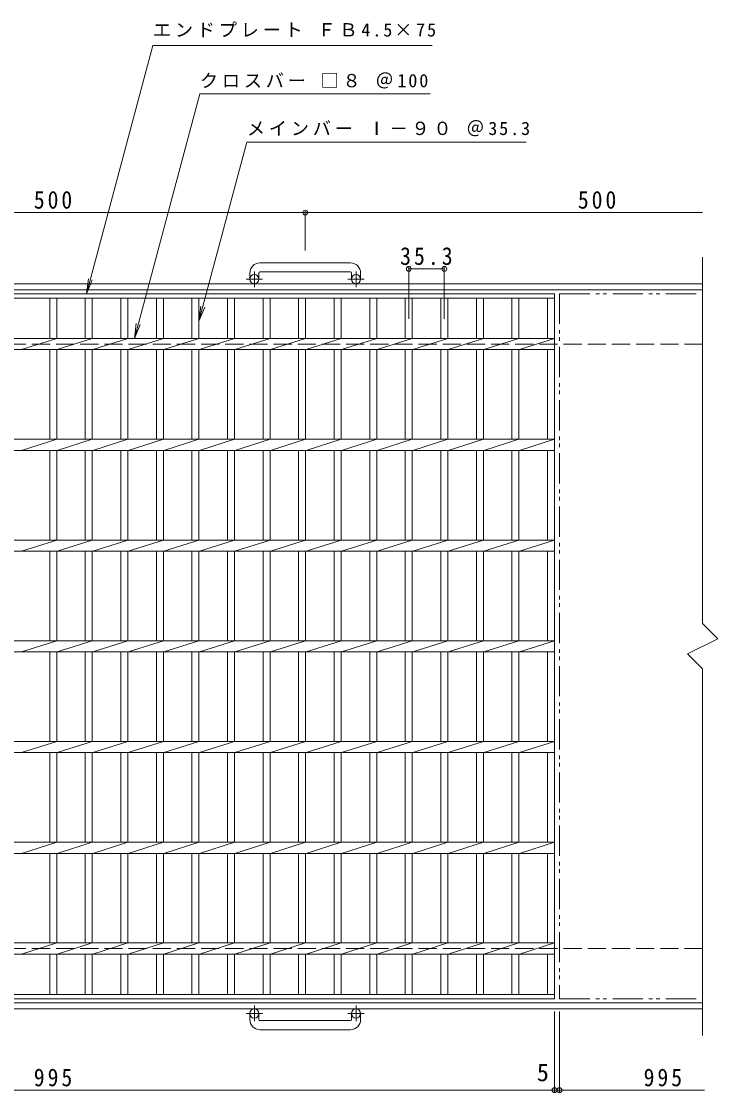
# Model space of a CAD drawing. Units: millimetres, scale not verified. Extents: x -971 to 1034, y -824 to 816.
# Drawn here: x -451 to 234, y -247 to 816 of the extents above; entities that cross this region are included whole.
import ezdxf
from ezdxf.enums import TextEntityAlignment as Align

# ---------------------------------------------------------------- set-up
doc = ezdxf.new("R2010")
doc.units = ezdxf.units.MM
doc.header["$LTSCALE"] = 6
doc.header["$PDMODE"] = 32
doc.header["$PDSIZE"] = 4.8
for name, pattern in [('CHAIN1', [8, 5, -1, 1, -1]), ('DASHED3', [4, 3, -1]), ('DOUBLE_CHAIN1', [8.8, 5, -1, 0.6, -0.6, 0.6, -1])]:
    doc.linetypes.add(name, pattern=pattern)
for name, color, linetype, lineweight in [('B-1_ピット', 2, 'Continuous', 9), ('B-2_蓋', 3, 'Continuous', 9), ('B-4_寸法', 7, 'Continuous', 9)]:
    doc.layers.add(name, color=color, linetype=linetype, lineweight=lineweight)
doc.styles.add('ＭＳ ゴシック', font='')
doc.styles.get('ＭＳ ゴシック').set_extended_font_data('MS Gothic')

msp = doc.modelspace()

# ---------------------------------------------------------------- linework, layer by layer
at = {"layer": 'B-1_ピット'}
for p, q in [((-123.964, 576.165), (-213.964, 576.165)), ((-223.964, 560.065), (-223.964, 566.165)), ((-214.964, 566.165), (-214.964, 560.065)), ((-213.964, 567.165), (-123.964, 567.165)), ((-122.964, 566.165), (-122.964, 560.065)), ((-113.964, 566.165), (-113.964, 560.065)), ((225.63, 555.565), (-918.964, 555.565)), ((225.63, 549.565), (-918.964, 549.565)), ((225.63, -158.435), (-918.964, -158.435)), ((225.63, -164.435), (-918.964, -164.435)), ((-223.964, -175.036), (-223.964, -168.936)), ((-214.964, -175.036), (-214.964, -168.936)), ((-122.964, -175.036), (-122.964, -168.936)), ((-113.964, -175.036), (-113.964, -168.936)), ((-213.964, -176.036), (-123.964, -176.036)), ((-123.964, -185.036), (-213.964, -185.036))]:
    msp.add_line(p, q, dxfattribs=at)
at = {"layer": 'B-1_ピット', "linetype": 'CHAIN1'}
for p, q in [((-219.464, 551.957), (-219.464, 567.555)), ((-118.464, 551.957), (-118.464, 567.555)), ((-211.301, 560.065), (-227.708, 560.065)), ((-110.301, 560.065), (-126.709, 560.065)), ((-211.301, -168.936), (-227.708, -168.936)), ((-219.464, -160.828), (-219.464, -176.426)), ((-110.301, -168.936), (-126.709, -168.936)), ((-118.464, -160.828), (-118.464, -176.426))]:
    msp.add_line(p, q, dxfattribs=at)
at = {"layer": 'B-1_ピット', "linetype": 'DASHED3'}
for p, q in [((225.63, 495.565), (-918.964, 495.565)), ((225.63, -104.435), (-918.964, -104.435))]:
    msp.add_line(p, q, dxfattribs=at)
at = {"layer": 'B-1_ピット'}
for centre in [(-219.464, 560.065), (-118.464, 560.065), (-219.464, -168.936), (-118.464, -168.936)]:
    msp.add_circle(centre, 4.5, dxfattribs=at)
for centre, radius, start, end in [((-213.964, 566.165), 10, 90, 180), ((-123.964, 566.165), 10, 0, 90), ((-213.964, 566.165), 1, 90, 180), ((-123.964, 566.165), 1, 0, 90), ((-213.964, -175.036), 10, 180, 270), ((-213.964, -175.036), 1, 180, 270), ((-123.964, -175.036), 10, 270, 0), ((-123.964, -175.036), 1, 270, 0)]:
    msp.add_arc(centre, radius, start, end, dxfattribs=at)
at = {"layer": 'B-2_蓋'}
for p, q in [((225.63, 218.065), (225.63, 581.968)), ((-916.464, 545.565), (78.536, 545.565)), ((78.536, 545.565), (78.536, -154.436)), ((-916.464, 541.065), (78.536, 541.065)), ((-422.664, 541.065), (-422.664, 501.065)), ((-415.664, 541.065), (-415.664, 501.065)), ((-387.364, 541.065), (-387.364, 501.065)), ((-380.364, 541.065), (-380.364, 501.065)), ((-352.064, 541.065), (-352.064, 501.065)), ((-345.064, 541.065), (-345.064, 501.065)), ((-316.764, 541.065), (-316.764, 501.065)), ((-309.764, 541.065), (-309.764, 501.065)), ((-281.464, 541.065), (-281.464, 501.065)), ((-274.464, 541.065), (-274.464, 501.065)), ((-246.164, 541.065), (-246.164, 501.065)), ((-239.164, 541.065), (-239.164, 501.065)), ((-210.864, 541.065), (-210.864, 501.065)), ((-203.864, 541.065), (-203.864, 501.065)), ((-175.565, 541.065), (-175.565, 501.065)), ((-168.565, 541.065), (-168.565, 501.065)), ((-140.265, 541.065), (-140.265, 501.065)), ((-133.264, 541.065), (-133.264, 501.065)), ((-104.964, 541.065), (-104.964, 501.065)), ((-97.964, 541.065), (-97.964, 501.065)), ((-69.664, 541.065), (-69.664, 501.065)), ((-62.664, 541.065), (-62.664, 501.065)), ((-34.364, 541.065), (-34.364, 501.065)), ((-27.364, 541.065), (-27.364, 501.065)), ((0.935, 541.065), (0.935, 501.065)), ((7.936, 541.065), (7.936, 501.065)), ((36.235, 541.065), (36.235, 501.065)), ((43.236, 541.065), (43.236, 501.065)), ((71.536, 541.065), (71.536, 501.065)), ((-916.464, 501.065), (78.536, 501.065)), ((-450.564, 490.066), (-415.664, 501.065)), ((-415.264, 490.066), (-380.364, 501.065)), ((-379.964, 490.066), (-345.064, 501.065)), ((-344.664, 490.066), (-309.764, 501.065)), ((-309.364, 490.066), (-274.464, 501.065)), ((-274.064, 490.066), (-239.164, 501.065)), ((-238.764, 490.066), (-203.864, 501.065)), ((-203.464, 490.066), (-168.565, 501.065)), ((-168.164, 490.066), (-133.264, 501.065)), ((-132.864, 490.066), (-97.964, 501.065)), ((-97.564, 490.066), (-62.664, 501.065)), ((-62.264, 490.066), (-27.364, 501.065)), ((-26.965, 490.066), (7.936, 501.065)), ((8.336, 490.066), (43.235, 501.065)), ((43.636, 490.066), (78.535, 501.065)), ((-916.464, 490.066), (78.536, 490.066)), ((-422.664, 490.066), (-422.664, 401.065)), ((-415.664, 490.066), (-415.664, 401.065)), ((-387.364, 490.066), (-387.364, 401.065)), ((-380.364, 490.066), (-380.364, 401.065)), ((-352.064, 490.066), (-352.064, 401.065)), ((-345.064, 490.066), (-345.064, 401.065)), ((-316.764, 490.066), (-316.764, 401.065)), ((-309.764, 490.066), (-309.764, 401.065)), ((-281.464, 490.066), (-281.464, 401.065)), ((-274.464, 490.066), (-274.464, 401.065)), ((-246.164, 490.066), (-246.164, 401.065)), ((-239.164, 490.066), (-239.164, 401.065)), ((-210.864, 490.066), (-210.864, 401.065)), ((-203.864, 490.066), (-203.864, 401.065)), ((-175.565, 490.066), (-175.565, 401.065)), ((-168.565, 490.066), (-168.565, 401.065)), ((-140.265, 490.066), (-140.265, 401.065)), ((-133.264, 490.066), (-133.264, 401.065)), ((-104.964, 490.066), (-104.964, 401.065)), ((-97.964, 490.066), (-97.964, 401.065)), ((-69.664, 490.066), (-69.664, 401.065)), ((-62.664, 490.066), (-62.664, 401.065)), ((-34.364, 490.066), (-34.364, 401.065)), ((-27.364, 490.066), (-27.364, 401.065)), ((0.935, 490.066), (0.935, 401.065)), ((7.936, 490.066), (7.936, 401.065)), ((36.235, 490.066), (36.235, 401.065)), ((43.236, 490.066), (43.236, 401.065)), ((71.536, 490.066), (71.536, 401.065)), ((-916.464, 401.065), (78.536, 401.065)), ((-450.564, 390.066), (-415.664, 401.065)), ((-415.264, 390.066), (-380.364, 401.065)), ((-379.964, 390.066), (-345.064, 401.065)), ((-344.664, 390.066), (-309.764, 401.065)), ((-309.364, 390.066), (-274.464, 401.065)), ((-274.064, 390.066), (-239.164, 401.065)), ((-238.764, 390.066), (-203.864, 401.065)), ((-203.464, 390.066), (-168.565, 401.065)), ((-168.164, 390.066), (-133.264, 401.065)), ((-132.864, 390.066), (-97.964, 401.065)), ((-97.564, 390.066), (-62.664, 401.065)), ((-62.264, 390.066), (-27.364, 401.065)), ((-26.965, 390.066), (7.936, 401.065)), ((8.336, 390.066), (43.235, 401.065)), ((43.636, 390.066), (78.535, 401.065)), ((-916.464, 390.066), (78.536, 390.066)), ((-422.664, 390.066), (-422.664, 301.065)), ((-415.664, 390.066), (-415.664, 301.065)), ((-387.364, 390.066), (-387.364, 301.065)), ((-380.364, 390.066), (-380.364, 301.065)), ((-352.064, 390.066), (-352.064, 301.065)), ((-345.064, 390.066), (-345.064, 301.065)), ((-316.764, 390.066), (-316.764, 301.065)), ((-309.764, 390.066), (-309.764, 301.065)), ((-281.464, 390.066), (-281.464, 301.065)), ((-274.464, 390.066), (-274.464, 301.065)), ((-246.164, 390.066), (-246.164, 301.065)), ((-239.164, 390.066), (-239.164, 301.065)), ((-210.864, 390.066), (-210.864, 301.065)), ((-203.864, 390.066), (-203.864, 301.065)), ((-175.565, 390.066), (-175.565, 301.065)), ((-168.565, 390.066), (-168.565, 301.065)), ((-140.265, 390.066), (-140.265, 301.065)), ((-133.264, 390.066), (-133.264, 301.065)), ((-104.964, 390.066), (-104.964, 301.065)), ((-97.964, 390.066), (-97.964, 301.065)), ((-69.664, 390.066), (-69.664, 301.065)), ((-62.664, 390.066), (-62.664, 301.065)), ((-34.364, 390.066), (-34.364, 301.065)), ((-27.364, 390.066), (-27.364, 301.065)), ((0.935, 390.066), (0.935, 301.065)), ((7.936, 390.066), (7.936, 301.065)), ((36.235, 390.066), (36.235, 301.065)), ((43.236, 390.066), (43.236, 301.065)), ((71.536, 390.066), (71.536, 301.065)), ((-916.464, 301.065), (78.536, 301.065)), ((-450.564, 290.065), (-415.664, 301.065)), ((-415.264, 290.065), (-380.364, 301.065)), ((-379.964, 290.065), (-345.064, 301.065)), ((-344.664, 290.065), (-309.764, 301.065)), ((-309.364, 290.065), (-274.464, 301.065)), ((-274.064, 290.065), (-239.164, 301.065)), ((-238.764, 290.065), (-203.864, 301.065)), ((-203.464, 290.065), (-168.565, 301.065)), ((-168.164, 290.065), (-133.264, 301.065)), ((-132.864, 290.065), (-97.964, 301.065)), ((-97.564, 290.065), (-62.664, 301.065)), ((-62.264, 290.065), (-27.364, 301.065)), ((-26.965, 290.065), (7.936, 301.065)), ((8.336, 290.065), (43.235, 301.065)), ((43.636, 290.065), (78.535, 301.065)), ((-916.464, 290.064), (78.536, 290.064)), ((-422.664, 290.064), (-422.664, 201.064)), ((-415.664, 290.064), (-415.664, 201.064)), ((-387.364, 290.064), (-387.364, 201.064)), ((-380.364, 290.064), (-380.364, 201.064)), ((-352.064, 290.064), (-352.064, 201.064)), ((-345.064, 290.064), (-345.064, 201.064)), ((-316.764, 290.064), (-316.764, 201.064)), ((-309.764, 290.064), (-309.764, 201.064)), ((-281.464, 290.064), (-281.464, 201.064)), ((-274.464, 290.064), (-274.464, 201.064)), ((-246.164, 290.064), (-246.164, 201.064)), ((-239.164, 290.064), (-239.164, 201.064)), ((-210.864, 290.064), (-210.864, 201.064)), ((-203.864, 290.064), (-203.864, 201.064)), ((-175.565, 290.064), (-175.565, 201.064)), ((-168.565, 290.064), (-168.565, 201.064)), ((-140.265, 290.064), (-140.265, 201.064)), ((-133.264, 290.064), (-133.264, 201.064)), ((-104.964, 290.064), (-104.964, 201.064)), ((-97.964, 290.064), (-97.964, 201.064)), ((-69.664, 290.064), (-69.664, 201.064)), ((-62.664, 290.064), (-62.664, 201.064)), ((-34.364, 290.064), (-34.364, 201.064)), ((-27.364, 290.064), (-27.364, 201.064)), ((0.935, 290.064), (0.935, 201.064)), ((7.936, 290.064), (7.936, 201.064)), ((36.235, 290.064), (36.235, 201.064)), ((43.236, 290.064), (43.236, 201.064)), ((71.536, 290.064), (71.536, 201.064)), ((-916.464, 201.064), (78.536, 201.064)), ((-450.564, 190.065), (-415.664, 201.065)), ((-415.264, 190.065), (-380.364, 201.065)), ((-379.964, 190.065), (-345.064, 201.065)), ((-344.664, 190.065), (-309.764, 201.065)), ((-309.364, 190.065), (-274.464, 201.065)), ((-274.064, 190.065), (-239.164, 201.065)), ((-238.764, 190.065), (-203.864, 201.065)), ((-203.464, 190.065), (-168.565, 201.065)), ((-168.164, 190.065), (-133.264, 201.065)), ((-132.864, 190.065), (-97.964, 201.065)), ((-97.564, 190.065), (-62.664, 201.065)), ((-62.264, 190.065), (-27.364, 201.065)), ((-26.965, 190.065), (7.936, 201.065)), ((8.336, 190.065), (43.235, 201.065)), ((43.636, 190.065), (78.535, 201.065)), ((-916.464, 190.065), (78.536, 190.065)), ((-422.664, 190.065), (-422.664, 101.065)), ((-415.664, 190.065), (-415.664, 101.065)), ((-387.364, 190.065), (-387.364, 101.065)), ((-380.364, 190.065), (-380.364, 101.065)), ((-352.064, 190.065), (-352.064, 101.065)), ((-345.064, 190.065), (-345.064, 101.065)), ((-316.764, 190.065), (-316.764, 101.065)), ((-309.764, 190.065), (-309.764, 101.065)), ((-281.464, 190.065), (-281.464, 101.065)), ((-274.464, 190.065), (-274.464, 101.065)), ((-246.164, 190.065), (-246.164, 101.065)), ((-239.164, 190.065), (-239.164, 101.065)), ((-210.864, 190.065), (-210.864, 101.065)), ((-203.864, 190.065), (-203.864, 101.065)), ((-175.565, 190.065), (-175.565, 101.065)), ((-168.565, 190.065), (-168.565, 101.065)), ((-140.265, 190.065), (-140.265, 101.065)), ((-133.264, 190.065), (-133.264, 101.065)), ((-104.964, 190.065), (-104.964, 101.065)), ((-97.964, 190.065), (-97.964, 101.065)), ((-69.664, 190.065), (-69.664, 101.065)), ((-62.664, 190.065), (-62.664, 101.065)), ((-34.364, 190.065), (-34.364, 101.065)), ((-27.364, 190.065), (-27.364, 101.065)), ((0.935, 190.065), (0.935, 101.065)), ((7.936, 190.065), (7.936, 101.065)), ((36.235, 190.065), (36.235, 101.065)), ((43.236, 190.065), (43.236, 101.065)), ((71.536, 190.065), (71.536, 101.065)), ((225.63, -190.838), (225.63, 173.065)), ((-916.464, 101.065), (78.536, 101.065)), ((-450.564, 90.065), (-415.664, 101.065)), ((-415.264, 90.065), (-380.364, 101.065)), ((-379.964, 90.065), (-345.064, 101.065)), ((-344.664, 90.065), (-309.764, 101.065)), ((-309.364, 90.065), (-274.464, 101.065)), ((-274.064, 90.065), (-239.164, 101.065)), ((-238.764, 90.065), (-203.864, 101.065)), ((-203.464, 90.065), (-168.565, 101.065)), ((-168.164, 90.065), (-133.264, 101.065)), ((-132.864, 90.065), (-97.964, 101.065)), ((-97.564, 90.065), (-62.664, 101.065)), ((-62.264, 90.065), (-27.364, 101.065)), ((-26.965, 90.065), (7.936, 101.065)), ((8.336, 90.065), (43.235, 101.065)), ((43.636, 90.065), (78.535, 101.065)), ((-916.464, 90.065), (78.536, 90.065)), ((-422.664, 90.065), (-422.664, 1.065)), ((-415.664, 90.065), (-415.664, 1.065)), ((-387.364, 90.065), (-387.364, 1.065)), ((-380.364, 90.065), (-380.364, 1.065)), ((-352.064, 90.065), (-352.064, 1.065)), ((-345.064, 90.065), (-345.064, 1.065)), ((-316.764, 90.065), (-316.764, 1.065)), ((-309.764, 90.065), (-309.764, 1.065)), ((-281.464, 90.065), (-281.464, 1.065)), ((-274.464, 90.065), (-274.464, 1.065)), ((-246.164, 90.065), (-246.164, 1.065)), ((-239.164, 90.065), (-239.164, 1.065)), ((-210.864, 90.065), (-210.864, 1.065)), ((-203.864, 90.065), (-203.864, 1.065)), ((-175.565, 90.065), (-175.565, 1.065)), ((-168.565, 90.065), (-168.565, 1.065)), ((-140.265, 90.065), (-140.265, 1.065)), ((-133.264, 90.065), (-133.264, 1.065)), ((-104.964, 90.065), (-104.964, 1.065)), ((-97.964, 90.065), (-97.964, 1.065)), ((-69.664, 90.065), (-69.664, 1.065)), ((-62.664, 90.065), (-62.664, 1.065)), ((-34.364, 90.065), (-34.364, 1.065)), ((-27.364, 90.065), (-27.364, 1.065)), ((0.935, 90.065), (0.935, 1.065)), ((7.936, 90.065), (7.936, 1.065)), ((36.235, 90.065), (36.235, 1.065)), ((43.236, 90.065), (43.236, 1.065)), ((71.536, 90.065), (71.536, 1.065)), ((-916.464, 1.065), (78.536, 1.065)), ((-450.564, -9.935), (-415.664, 1.065)), ((-415.264, -9.935), (-380.364, 1.065)), ((-379.964, -9.935), (-345.064, 1.065)), ((-344.664, -9.935), (-309.764, 1.065)), ((-309.364, -9.935), (-274.464, 1.065)), ((-274.064, -9.935), (-239.164, 1.065)), ((-238.764, -9.935), (-203.864, 1.065)), ((-203.464, -9.935), (-168.565, 1.065)), ((-168.164, -9.935), (-133.264, 1.065)), ((-132.864, -9.935), (-97.964, 1.065)), ((-97.564, -9.935), (-62.664, 1.065)), ((-62.264, -9.935), (-27.364, 1.065)), ((-26.965, -9.935), (7.936, 1.065)), ((8.336, -9.935), (43.235, 1.065)), ((43.636, -9.935), (78.535, 1.065)), ((-916.464, -9.935), (78.536, -9.935)), ((-422.664, -9.935), (-422.664, -98.935)), ((-415.664, -9.935), (-415.664, -98.935)), ((-387.364, -9.935), (-387.364, -98.935)), ((-380.364, -9.935), (-380.364, -98.935)), ((-352.064, -9.935), (-352.064, -98.935)), ((-345.064, -9.935), (-345.064, -98.935)), ((-316.764, -9.935), (-316.764, -98.935)), ((-309.764, -9.935), (-309.764, -98.935)), ((-281.464, -9.935), (-281.464, -98.935)), ((-274.464, -9.935), (-274.464, -98.935)), ((-246.164, -9.935), (-246.164, -98.935)), ((-239.164, -9.935), (-239.164, -98.935)), ((-210.864, -9.935), (-210.864, -98.935)), ((-203.864, -9.935), (-203.864, -98.935)), ((-175.565, -9.935), (-175.565, -98.935)), ((-168.565, -9.935), (-168.565, -98.935)), ((-140.265, -9.935), (-140.265, -98.935)), ((-133.264, -9.935), (-133.264, -98.935)), ((-104.964, -9.935), (-104.964, -98.935)), ((-97.964, -9.935), (-97.964, -98.935)), ((-69.664, -9.935), (-69.664, -98.935)), ((-62.664, -9.935), (-62.664, -98.935)), ((-34.364, -9.935), (-34.364, -98.935)), ((-27.364, -9.935), (-27.364, -98.935)), ((0.935, -9.935), (0.935, -98.935)), ((7.936, -9.935), (7.936, -98.935)), ((36.235, -9.935), (36.235, -98.935)), ((43.236, -9.935), (43.236, -98.935)), ((71.536, -9.935), (71.536, -98.935)), ((-916.464, -98.935), (78.536, -98.935)), ((-450.564, -109.935), (-415.664, -98.935)), ((-415.264, -109.935), (-380.364, -98.935)), ((-379.964, -109.935), (-345.064, -98.935)), ((-344.664, -109.935), (-309.764, -98.935)), ((-309.364, -109.935), (-274.464, -98.935)), ((-274.064, -109.935), (-239.164, -98.935)), ((-238.764, -109.935), (-203.864, -98.935)), ((-203.464, -109.935), (-168.565, -98.935)), ((-168.164, -109.935), (-133.264, -98.935)), ((-132.864, -109.935), (-97.964, -98.935)), ((-97.564, -109.935), (-62.664, -98.935)), ((-62.264, -109.935), (-27.364, -98.935)), ((-26.965, -109.935), (7.936, -98.935)), ((8.336, -109.935), (43.235, -98.935)), ((43.636, -109.935), (78.535, -98.935)), ((-916.464, -109.935), (78.536, -109.935)), ((-422.664, -109.935), (-422.664, -149.936)), ((-415.664, -109.935), (-415.664, -149.936)), ((-387.364, -109.935), (-387.364, -149.936)), ((-380.364, -109.935), (-380.364, -149.936)), ((-352.064, -109.935), (-352.064, -149.936)), ((-345.064, -109.935), (-345.064, -149.936)), ((-316.764, -109.935), (-316.764, -149.936)), ((-309.764, -109.935), (-309.764, -149.936)), ((-281.464, -109.935), (-281.464, -149.936)), ((-274.464, -109.935), (-274.464, -149.936)), ((-246.164, -109.935), (-246.164, -149.936)), ((-239.164, -109.935), (-239.164, -149.936)), ((-210.864, -109.935), (-210.864, -149.936)), ((-203.864, -109.935), (-203.864, -149.936)), ((-175.565, -109.935), (-175.565, -149.936)), ((-168.565, -109.935), (-168.565, -149.936)), ((-140.265, -109.935), (-140.265, -149.936)), ((-133.264, -109.935), (-133.264, -149.936)), ((-104.964, -109.935), (-104.964, -149.936)), ((-97.964, -109.935), (-97.964, -149.936)), ((-69.664, -109.935), (-69.664, -149.936)), ((-62.664, -109.935), (-62.664, -149.936)), ((-34.364, -109.935), (-34.364, -149.936)), ((-27.364, -109.935), (-27.364, -149.936)), ((0.935, -109.935), (0.935, -149.936)), ((7.936, -109.935), (7.936, -149.936)), ((36.235, -109.935), (36.235, -149.936)), ((43.236, -109.935), (43.236, -149.936)), ((71.536, -109.935), (71.536, -149.936)), ((78.536, -149.936), (-916.464, -149.936)), ((78.536, -154.436), (-916.464, -154.436))]:
    msp.add_line(p, q, dxfattribs=at)
at = {"layer": 'B-2_蓋', "linetype": 'DOUBLE_CHAIN1'}
for p, q in [((83.536, 545.565), (83.536, -154.436)), ((83.536, 545.565), (225.63, 545.565)), ((83.536, -154.436), (225.63, -154.436))]:
    msp.add_line(p, q, dxfattribs=at)
at = {"layer": 'B-2_蓋'}
msp.add_lwpolyline([(225.63, 173.065), (210.63, 188.065), (240.63, 203.065), (225.63, 218.065)], dxfattribs=at)
at = {"layer": 'B-4_寸法'}
for p, q in [((-338.623, 501.065), (-273.485, 744.164)), ((-273.485, 744.164), (-45.012, 744.164)), ((-274.464, 518.4), (-226.832, 696.164)), ((-226.832, 696.164), (50.515, 696.164)), ((-168.964, 588.665), (-168.964, 627.665)), ((-918.964, 626.165), (225.63, 626.165)), ((-66.164, 520.508), (-66.164, 572.133)), ((-66.164, 570.333), (-30.864, 570.333)), ((-30.864, 520.508), (-30.864, 572.133)), ((-386.213, 545.565), (-384.255, 560.436)), ((-386.213, 545.565), (-380.473, 559.423)), ((-274.464, 518.4), (-272.506, 533.272)), ((-274.464, 518.4), (-268.724, 532.258)), ((-338.623, 501.065), (-336.665, 515.937)), ((-338.623, 501.065), (-332.883, 514.923)), ((78.536, -166.935), (78.536, -246.535)), ((83.536, -166.935), (83.536, -246.535)), ((-971.431, -245.035), (227.579, -245.035))]:
    msp.add_line(p, q, dxfattribs=at)
msp.add_lwpolyline([(-386.213, 545.565), (-320.137, 792.165), (-42.99, 792.165)], dxfattribs=at)
for p in [(-168.964, 626.165), (-66.164, 570.333), (-30.864, 570.333), (78.536, -245.035), (83.536, -245.035)]:
    msp.add_point(p, dxfattribs=at)

# ---------------------------------------------------------------- texts
at = {"layer": 'B-4_寸法', "color": 2, "style": 'ＭＳ ゴシック'}
msp.add_text('5', height=17.6, dxfattribs=at).set_placement((61, -241.435), align=Align.BOTTOM_LEFT)
at = {"layer": 'B-4_寸法', "char_height": 13.2, "attachment_point": 7, "style": 'ＭＳ ゴシック'}
for s, insert in [('\\T1.21;エンドプレート\\~ＦＢ4.5×75', (-320.137, 800.178)), ('\\T1.21;クロスバー\\~□８\\~＠100', (-273.485, 749.294)), ('\\T1.21;メインバー\\~Ⅰ－９０\\~＠35.3', (-226.832, 701.9))]:
    msp.add_mtext(s, dxfattribs=dict(at, insert=insert))
at = {"layer": 'B-4_寸法', "color": 2, "char_height": 17.6, "attachment_point": 7, "style": 'ＭＳ ゴシック'}
for s, insert in [('\\T1.27;\\W0.9;500', (-438.464, 629.765)), ('\\T1.27;\\W0.9;500', (101.745, 629.765)), ('\\T1.28;\\W0.9;35.3', (-74.764, 573.933)), ('\\T1.27;\\W0.9;995', (-438.464, -241.435)), ('\\T1.27;\\W0.9;995', (167.049, -241.435))]:
    msp.add_mtext(s, dxfattribs=dict(at, insert=insert))

doc.saveas('drawing.dxf')
